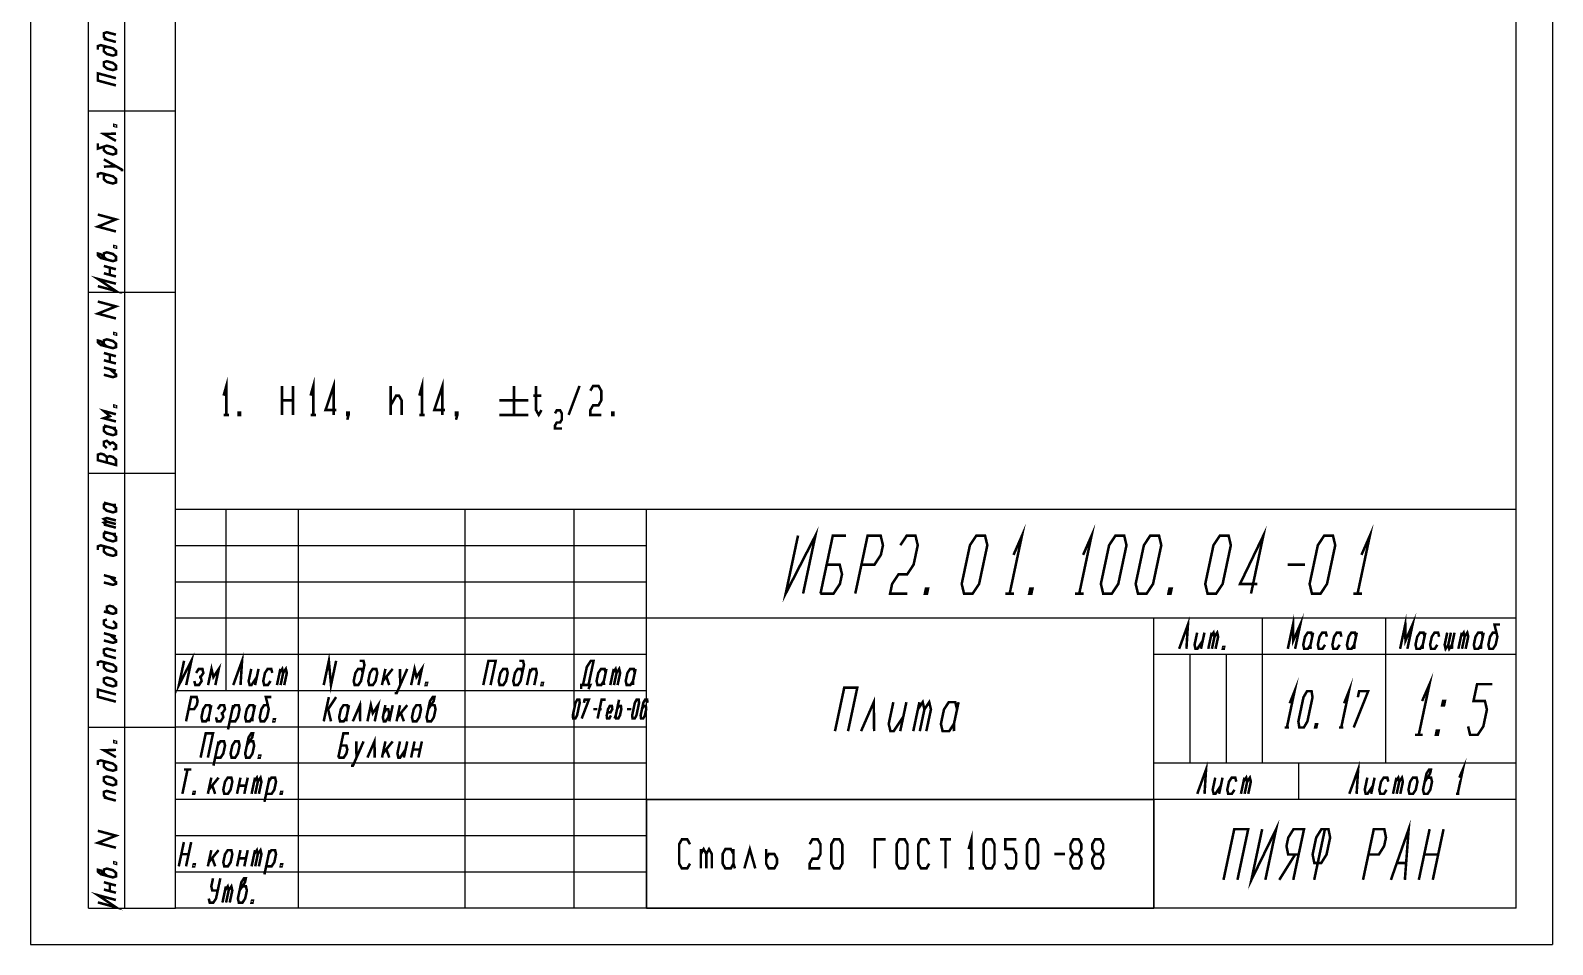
# Model space of a CAD drawing. Header units: millimetres. Extents: x 0 to 210, y 0 to 297.
# Drawn here: x 0 to 210, y 0 to 126.1 of the extents above; entities that cross this region are included whole.
import ezdxf

# ---------------------------------------------------------------- set-up
doc = ezdxf.new("R2010")
doc.units = ezdxf.units.MM
doc.header["$LTSCALE"] = 19.36
doc.layers.get('0').update_dxf_attribs({"linetype": 'CONTINUOUS'})

msp = doc.modelspace()

# ---------------------------------------------------------------- linework, layer by layer
at = {"color": 7, "linetype": 'CONTINUOUS'}
for p, q in [((0, 297), (0, 0)), ((210, 297), (210, 0)), ((20, 5), (20, 292.3498994)), ((205, 5), (205, 292.3498994)), ((8, 5), (8, 150)), ((13, 5), (13, 150)), ((20, 5), (20, 150)), ((8, 115), (20, 115)), ((8, 90), (20, 90)), ((8, 65), (20, 65)), ((205, 60), (20, 60)), ((20, 5), (20, 60)), ((27, 35), (27, 60)), ((37, 5), (37, 60)), ((60, 5), (60, 60)), ((75, 5), (75, 60)), ((85, 5), (85, 60)), ((205, 5), (205, 60)), ((85, 55), (20, 55)), ((85, 50), (20, 50)), ((205, 45), (20, 45)), ((155, 5), (155, 45)), ((170, 25), (170, 45)), ((187, 25), (187, 45)), ((85, 40), (20, 40)), ((205, 40), (155, 40)), ((160, 25), (160, 40)), ((165, 25), (165, 40)), ((85, 35), (20, 35)), ((8, 30), (20, 30)), ((85, 30), (20, 30)), ((85, 25), (20, 25)), ((205, 25), (155, 25)), ((175, 20), (175, 25)), ((205, 20), (20, 20)), ((85.0000018, 19.9999991), (155.0000018, 19.9999991)), ((85.0000018, 19.9999991), (85.0000018, 4.9999991)), ((155.0000018, 19.9999991), (155.0000018, 4.9999991)), ((85, 15), (20, 15)), ((85, 10), (20, 10)), ((8, 5), (20, 5)), ((205, 5), (20, 5)), ((205, 5), (20, 5)), ((85.0000018, 4.9999991), (155.0000018, 4.9999991)), ((0, 0), (210, 0))]:
    msp.add_line(p, q, dxfattribs=at)
at = {"color": 2, "linetype": 'CONTINUOUS', "const_width": 0.35}
for points in [[(10.5440957, 124.8349395), (10.1274277, 125.1965859), (10.1274277, 125.6965811), (10.5440957, 125.8349404), (11.7940942, 125.499999)], [(10.5440957, 123.8349385), (10.1274277, 123.6965791), (10.1274277, 123.196584), (10.5440957, 122.8349375), (11.3774263, 122.6116504), (11.7940942, 122.749999), (11.7940942, 123.2500049), (11.3774263, 123.6116406), (9.7107598, 124.0582256), (9.2940972, 123.919877), (9.2940972, 123.4198711)], [(11.7940942, 124.499998), (10.1274277, 124.946583)], [(11.3774263, 120.6116484), (11.7940942, 120.7499971), (11.7940942, 121.2500029), (11.3774263, 121.6116494), (10.5440957, 121.8349365), (10.1274277, 121.6965771), (10.1274277, 121.196582), (10.5440957, 120.8349355), (11.3774263, 120.6116484)], [(11.7940942, 118.5000029), (9.2940972, 119.169875), (9.2940972, 120.169876), (11.7940942, 119.5000039)], [(11.7940942, 110.854165), (10.1274277, 111.8007451), (11.7940942, 111.854166)], [(11.7940942, 112.9791631), (11.7940942, 112.854167), (11.5857603, 112.9099941), (11.5857603, 113.0349902), (11.7940942, 112.9791631)], [(10.1274277, 110.0507461), (10.1274277, 109.550751), (10.5440957, 109.1891045), (11.3774263, 108.9658174), (11.7940942, 109.104166), (11.7940942, 109.6041719), (11.3774263, 109.9658076), (10.5440957, 110.1891055), (9.2940972, 109.7740381), (9.2940972, 110.5240361)], [(12.6274302, 106.630874), (12.6274302, 106.880877), (10.1274277, 108.3007471)], [(10.1274277, 107.3007461), (11.7940942, 107.354167)], [(10.5440957, 106.1891016), (10.1274277, 106.0507529), (10.1274277, 105.5507471), (10.5440957, 105.1891006), (11.3774263, 104.9658135), (11.7940942, 105.1041621), (11.7940942, 105.604168), (11.3774263, 105.9658145), (9.7107598, 106.4123994), (9.2940972, 106.27404), (9.2940972, 105.7740449)], [(11.7940942, 98.3541689), (9.2940972, 99.024041), (11.7940942, 100.0208301), (9.2940972, 100.6907021)], [(10.5440957, 94.4807725), (9.7107598, 95.2040654), (9.2940972, 95.315709), (9.2940972, 95.0657061), (9.7107598, 94.7040596), (11.3774263, 94.2574746), (11.7940942, 94.395834), (11.7940942, 94.8958291), (11.3774263, 95.2574756), (10.5440957, 95.4807734), (10.1274277, 95.3424141), (10.1274277, 94.8424189)], [(11.7940942, 96.2708291), (11.7940942, 96.145833), (11.5857603, 96.2016602), (11.5857603, 96.3266562), (11.7940942, 96.2708291)], [(10.1274277, 93.592415), (11.7940942, 93.1458301)], [(11.7940942, 92.1458291), (10.1274277, 92.5924141)], [(10.9607637, 92.369127), (10.9607637, 93.3691279)], [(9.2940972, 90.81571), (11.7940942, 90.1458379), (9.2940972, 91.8157109), (11.7940942, 91.1458281)], [(11.7940942, 86.354168), (9.2940972, 87.02404), (11.7940942, 88.0208345), (9.2940972, 88.6907065)], [(11.7940942, 84.2708335), (11.7940942, 84.145832), (11.5857603, 84.2016538), (11.5857603, 84.3266553), (11.7940942, 84.2708335)], [(10.5440957, 82.4807715), (9.7107598, 83.2040591), (9.2940972, 83.315708), (9.2940972, 83.0657051), (9.7107598, 82.7040586), (11.3774263, 82.257479), (11.7940942, 82.395833), (11.7940942, 82.8958335), (11.3774263, 83.25748), (10.5440957, 83.4807725), (10.1274277, 83.3424131), (10.1274277, 82.842418)], [(10.1274277, 81.5924141), (11.7940942, 81.1458345)], [(11.7940942, 80.1458335), (10.1274277, 80.5924131)], [(10.9607637, 80.369126), (10.9607637, 81.369127)], [(10.1274277, 79.5924175), (11.7940942, 79.1458325)], [(10.1274277, 78.5924165), (11.3774263, 78.2574805), (11.7940942, 78.3958345), (11.7940942, 78.645832), (10.9607637, 79.369125)], [(26.6483105, 75.7197354), (27.0233096, 77.0530664), (27.0233096, 73.0530679)], [(38.6483115, 75.7197354), (39.0233105, 77.0530664), (39.0233105, 73.0530679)], [(41.8358086, 73.0530679), (41.8358086, 77.0530664), (40.7108115, 73.7197334), (42.2108184, 73.7197334)], [(53.6483154, 75.7197354), (54.0233145, 77.0530664), (54.0233145, 73.0530679)], [(56.8358125, 73.0530679), (56.8358125, 77.0530664), (55.7108154, 73.7197334), (57.2108115, 73.7197334)], [(34.7108164, 73.0530679), (34.7108164, 77.0530664)], [(36.2108125, 77.0530664), (36.2108125, 73.0530679)], [(49.7108096, 77.0530664), (49.7108096, 73.0530679)], [(49.7108096, 74.3864043), (50.4608184, 75.7197354), (50.8358174, 75.7197354), (51.2108164, 75.0530698), (51.2108164, 73.0530679)], [(66.7108154, 77.0530664), (66.7108154, 73.0530679)], [(69.3774775, 75.7197354), (70.5024854, 75.7197354)], [(69.7524766, 77.0530664), (69.7524766, 73.7197334), (70.1274756, 73.0530679), (70.5024854, 73.7197334)], [(74.2524756, 73.0530679), (75.7524824, 77.0530664)], [(77.2524785, 76.3864009), (77.6274775, 77.0530664), (78.3774756, 77.0530664), (78.7524854, 76.3864009), (78.7524854, 75.0530698), (78.3774756, 74.3864043), (77.6274775, 74.3864043), (77.2524785, 73.7197334), (77.2524785, 73.0530679), (78.7524854, 73.0530679)], [(11.7940942, 72.1458311), (10.1274277, 72.592416), (10.9607637, 72.869124), (10.1274277, 73.592417), (11.7940942, 73.145832)], [(11.7940942, 74.2708345), (11.7940942, 74.145833), (11.5857603, 74.2016548), (11.5857603, 74.3266562), (11.7940942, 74.2708345)], [(28.8983154, 73.0530679), (28.7108105, 73.0530679), (28.7108105, 73.3864033), (28.8983154, 73.3864033), (28.8983154, 73.0530679)], [(34.7108164, 75.0530698), (36.2108125, 75.0530698)], [(43.8983086, 73.0530679), (43.7108145, 73.0530679), (43.7108145, 73.3864033), (43.8983086, 73.3864033), (43.8983086, 73.0530679), (43.7108145, 72.3864023)], [(58.8983125, 73.0530679), (58.7108184, 73.0530679), (58.7108184, 73.3864033), (58.8983125, 73.3864033), (58.8983125, 73.0530679), (58.7108184, 72.3864023)], [(64.7108135, 75.0530698), (68.7108174, 75.0530698)], [(72.3774805, 73.2614019), (72.6118535, 73.6780698), (73.0806104, 73.6780698), (73.3149834, 73.2614019), (73.3149834, 72.4280713), (73.0806104, 72.0114033), (72.6118535, 72.0114033), (72.3774805, 71.5947354), (72.3774805, 71.1780674), (73.3149834, 71.1780674)], [(80.4399756, 73.0530679), (80.2524814, 73.0530679), (80.2524814, 73.3864033), (80.4399756, 73.3864033), (80.4399756, 73.0530679)], [(10.1274277, 71.592415), (11.3774263, 71.257479), (11.7940942, 71.2708315)], [(10.5440957, 71.4807715), (10.1274277, 71.3424175), (10.1274277, 70.842417), (10.5440957, 70.4807705), (11.3774263, 70.257478), (11.7940942, 70.395832), (11.7940942, 70.8958325), (11.3774263, 71.257479)], [(26.6483105, 73.0530679), (27.3983086, 73.0530679)], [(38.6483115, 73.0530679), (39.3983096, 73.0530679)], [(53.6483154, 73.0530679), (54.3983135, 73.0530679)], [(64.7108135, 73.0530679), (68.7108174, 73.0530679)], [(11.3774263, 68.2574814), (11.7940942, 68.3958354), (11.7940942, 68.8958359), (11.3774263, 69.2574771), (10.9607637, 69.119123), (10.5440957, 69.4807695), (10.1274277, 69.3424155), (10.1274277, 68.842415), (10.5440957, 68.4807686)], [(11.7940942, 66.1458359), (11.7940942, 66.895834), (11.3774263, 67.2574805), (10.9607637, 67.369124), (10.5440957, 67.23077), (10.1274277, 67.5924165), (9.7107598, 67.7040601), (9.2940972, 67.5657061), (9.2940972, 66.815708), (11.7940942, 66.1458359)], [(10.5440957, 66.480772), (10.5440957, 67.23077)], [(10.9607637, 68.8691255), (10.9607637, 69.119123)], [(10.1274277, 60.9465796), (11.3774263, 60.6116436), (11.7940942, 60.6250015)], [(10.5440957, 60.834936), (10.1274277, 60.696582), (10.1274277, 60.1965815), (10.5440957, 59.8349351), (11.3774263, 59.6116479), (11.7940942, 59.750002), (11.7940942, 60.2500024), (11.3774263, 60.6116436)], [(10.5440957, 58.334939), (10.1274277, 58.6965801), (10.5440957, 58.8349341), (11.7940942, 58.499998)], [(10.5440957, 57.8349385), (10.1274277, 58.1965796), (10.5440957, 58.334939), (11.7940942, 57.9999976)], [(11.7940942, 57.5000024), (10.1274277, 57.946582)], [(10.1274277, 56.9465811), (11.3774263, 56.611645), (11.7940942, 56.6249976)], [(10.5440957, 56.8349375), (10.1274277, 56.6965835), (10.1274277, 56.196583), (10.5440957, 55.8349365), (11.3774263, 55.611644), (11.7940942, 55.749998), (11.7940942, 56.2499985), (11.3774263, 56.611645)], [(105.9004531, 56.4106372), (104.1999971, 48.4106401), (108.3004512, 56.4106372), (106.5999951, 48.4106401)], [(135.633625, 53.7439697), (136.8004629, 56.4106372), (135.0999961, 48.4106401)], [(145.2336387, 53.7439697), (146.4004551, 56.4106372), (144.7000098, 48.4106401)], [(168.4000039, 48.4106401), (170.1004492, 56.4106372), (166.8834004, 49.7439712), (169.2833984, 49.7439712)], [(183.6336289, 53.7439697), (184.8004453, 56.4106372), (183.1, 48.4106401)], [(10.5440957, 54.8349355), (10.1274277, 54.6965815), (10.1274277, 54.1965811), (10.5440957, 53.8349346), (11.3774263, 53.6116475), (11.7940942, 53.7500015), (11.7940942, 54.250002), (11.3774263, 54.6116431), (9.7107598, 55.058228), (9.2940972, 54.919874), (9.2940972, 54.4198735)], [(109.0000039, 48.4106401), (110.7004492, 56.4106372), (112.5004531, 56.4106372)], [(113.8, 48.4106401), (115.5004453, 56.4106372), (117.3004492, 56.4106372), (117.617043, 55.0773062), (117.3336426, 53.7439697), (116.4502266, 52.4106387), (114.6502227, 52.4106387)], [(120.017041, 55.0773062), (120.900457, 56.4106372), (122.1004453, 56.4106372), (122.4170391, 55.0773062), (121.8502168, 52.4106387), (120.9668223, 51.0773022), (119.7668125, 51.0773022), (118.883418, 49.7439712), (118.5999961, 48.4106401), (120.9999941, 48.4106401)], [(128.8000039, 48.4106401), (128.4834102, 49.7439712), (129.6170332, 55.0773062), (130.5004492, 56.4106372), (131.700459, 56.4106372), (132.0170527, 55.0773062), (130.8834082, 49.7439712), (129.9999922, 48.4106401), (128.8000039, 48.4106401)], [(148.0000098, 48.4106401), (147.683416, 49.7439712), (148.8170391, 55.0773062), (149.7004551, 56.4106372), (150.9004434, 56.4106372), (151.2170371, 55.0773062), (150.0834141, 49.7439712), (149.199998, 48.4106401), (148.0000098, 48.4106401)], [(152.8000059, 48.4106401), (152.4834121, 49.7439712), (153.6170352, 55.0773062), (154.5004512, 56.4106372), (155.7004609, 56.4106372), (156.0170332, 55.0773062), (154.8834102, 49.7439712), (153.9999941, 48.4106401), (152.8000059, 48.4106401)], [(162.399998, 48.4106401), (162.0834043, 49.7439712), (163.2170488, 55.0773062), (164.1004434, 56.4106372), (165.3004531, 56.4106372), (165.6170469, 55.0773062), (164.4834023, 49.7439712), (163.6000078, 48.4106401), (162.399998, 48.4106401)], [(176.8000078, 48.4106401), (176.4834141, 49.7439712), (177.6170371, 55.0773062), (178.5004531, 56.4106372), (179.7004629, 56.4106372), (180.0170352, 55.0773062), (178.8834121, 49.7439712), (177.9999961, 48.4106401), (176.8000078, 48.4106401)], [(109.0000039, 48.4106401), (110.8000078, 48.4106401), (111.6834023, 49.7439712), (111.9668242, 51.0773022), (111.6502305, 52.4106387), (109.8502266, 52.4106387)], [(173.4502285, 52.4106387), (175.8502266, 52.4106387)], [(10.1274277, 50.9465806), (11.7940942, 50.500001)], [(10.1274277, 49.9465796), (11.3774263, 49.6116436), (11.7940942, 49.7499976), (11.7940942, 50.0000005), (10.9607637, 50.7232935)], [(123.7, 48.4106401), (123.3999922, 48.4106401), (123.5417031, 49.0773057), (123.8417109, 49.0773057), (123.7, 48.4106401)], [(134.500002, 48.4106401), (135.6999902, 48.4106401)], [(138.1000098, 48.4106401), (137.800002, 48.4106401), (137.9417129, 49.0773057), (138.2416992, 49.0773057), (138.1000098, 48.4106401)], [(144.0999941, 48.4106401), (145.3000039, 48.4106401)], [(157.2999941, 48.4106401), (157.0000078, 48.4106401), (157.1416973, 49.0773057), (157.4417051, 49.0773057), (157.2999941, 48.4106401)], [(182.5000059, 48.4106401), (183.6999941, 48.4106401)], [(10.1274277, 45.9465811), (11.3774263, 45.611645), (11.7940942, 45.749999), (11.7940942, 46.2499995), (11.3774263, 46.611646), (10.9607637, 46.7232896), (10.5440957, 46.5849355), (10.5440957, 46.0849351), (10.9607637, 45.7232886)], [(10.5440957, 44.8349365), (10.1274277, 44.6965825), (10.1274277, 44.196582), (10.5440957, 43.8349355), (11.3774263, 43.6116458), (11.7940942, 43.7499998), (11.7940942, 44.2500002), (11.3774263, 44.6116467)], [(158.480002, 40.7875784), (159.6945566, 44.1375806), (159.484998, 40.7875784)], [(173.475, 40.7875784), (174.1870566, 44.1375806), (174.2148574, 41.9042449), (175.1920742, 44.1375806), (174.4799961, 40.7875784)], [(188.964998, 40.7875784), (189.6770547, 44.1375806), (189.7048555, 41.9042449), (190.6820723, 44.1375806), (189.9699941, 40.7875784)], [(202.2534492, 43.0209141), (201.7509512, 43.0209141), (201.3810332, 42.4625808), (201.1436738, 41.3459116), (201.2762539, 40.7875784), (201.778752, 40.7875784), (202.1486699, 41.3459116), (202.3860293, 42.4625808), (201.9883105, 44.1375806), (202.7420684, 44.1375806)], [(10.1274277, 42.9465808), (11.7940942, 42.5000012)], [(10.1274277, 41.9465825), (11.3774263, 41.6116465), (11.7940942, 41.7500005), (11.7940942, 42.0000007), (10.9607637, 42.723291)], [(160.9647129, 43.0209141), (160.6086738, 41.3459116), (160.7412539, 40.7875784), (160.9924922, 40.7875784), (161.7323496, 41.9042449)], [(161.969709, 43.0209141), (161.4949902, 40.7875784)], [(162.5000078, 40.7875784), (162.9747051, 43.0209141)], [(162.8560254, 42.4625808), (163.2259648, 43.0209141), (163.3585234, 42.4625808), (163.0025059, 40.7875784)], [(163.3585234, 42.4625808), (163.7284629, 43.0209141), (163.861043, 42.4625808), (163.5050039, 40.7875784)], [(176.8460273, 42.4625808), (176.7134688, 43.0209141), (176.2109492, 43.0209141), (175.8410312, 42.4625808), (175.6036719, 41.3459116), (175.736252, 40.7875784), (176.23875, 40.7875784), (176.608668, 41.3459116)], [(176.964707, 43.0209141), (176.608668, 41.3459116), (176.6156289, 40.7875784)], [(178.856041, 42.4625808), (178.7234609, 43.0209141), (178.2209629, 43.0209141), (177.8510234, 42.4625808), (177.6136855, 41.3459116), (177.7462441, 40.7875784), (178.2487422, 40.7875784), (178.6186816, 41.3459116)], [(180.8660332, 42.4625808), (180.7334531, 43.0209141), (180.2309551, 43.0209141), (179.8610371, 42.4625808), (179.6236777, 41.3459116), (179.7562578, 40.7875784), (180.2587559, 40.7875784), (180.6286738, 41.3459116)], [(182.8760254, 42.4625808), (182.7434668, 43.0209141), (182.2409688, 43.0209141), (181.8710293, 42.4625808), (181.6336699, 41.3459116), (181.76625, 40.7875784), (182.268748, 40.7875784), (182.6386875, 41.3459116)], [(182.9947051, 43.0209141), (182.6386875, 41.3459116), (182.645627, 40.7875784)], [(192.3360254, 42.4625808), (192.2034668, 43.0209141), (191.7009687, 43.0209141), (191.3310293, 42.4625808), (191.0936699, 41.3459116), (191.22625, 40.7875784), (191.728748, 40.7875784), (192.0986875, 41.3459116)], [(192.4547051, 43.0209141), (192.0986875, 41.3459116), (192.105627, 40.7875784)], [(194.3460391, 42.4625808), (194.213459, 43.0209141), (193.7109609, 43.0209141), (193.341043, 42.4625808), (193.1036836, 41.3459116), (193.2362422, 40.7875784), (193.7387402, 40.7875784), (194.1086797, 41.3459116)], [(195.4697148, 43.0209141), (195.1136758, 41.3459116), (195.2462559, 40.7875784), (195.6161738, 41.3459116), (195.7487539, 40.7875784), (196.1186719, 41.3459116), (196.4747109, 43.0209141)], [(195.9722129, 43.0209141), (195.6161738, 41.3459116)], [(197.0050098, 40.7875784), (197.479707, 43.0209141)], [(197.3610273, 42.4625808), (197.7309668, 43.0209141), (197.8635254, 42.4625808), (197.5075078, 40.7875784)], [(197.8635254, 42.4625808), (198.2334648, 43.0209141), (198.3660234, 42.4625808), (198.0100059, 40.7875784)], [(200.3760371, 42.4625808), (200.243457, 43.0209141), (199.740959, 43.0209141), (199.371041, 42.4625808), (199.1336816, 41.3459116), (199.2662402, 40.7875784), (199.7687598, 40.7875784), (200.1386777, 41.3459116)], [(200.4947168, 43.0209141), (200.1386777, 41.3459116), (200.1456172, 40.7875784)], [(10.5440957, 39.834937), (10.1274277, 40.1965808), (10.1274277, 40.6965813), (10.5440957, 40.8349353), (11.7940942, 40.4999993)], [(11.7940942, 39.500001), (10.1274277, 39.9465833)], [(21.1970693, 39.1375784), (20.485002, 35.7875789), (22.2020654, 39.1375784), (21.489998, 35.7875789)], [(27.979998, 35.7875789), (29.1945635, 39.1375784), (28.9850049, 35.7875789)], [(40.4600029, 35.7875789), (41.1720596, 39.1375784), (41.464999, 35.7875789), (42.1770664, 39.1375784)], [(164.6356191, 40.7875784), (164.51, 40.7875784), (164.5693398, 41.0667463), (164.694959, 41.0667463), (164.6356191, 40.7875784)], [(196.1186719, 41.3459116), (196.1256328, 40.7875784)], [(10.5440957, 38.834936), (10.1274277, 38.696582), (10.1274277, 38.1965815), (10.5440957, 37.8349377), (11.3774263, 37.6116453), (11.7940942, 37.7499993), (11.7940942, 38.2499998), (11.3774263, 38.6116462), (9.7107598, 39.0582285), (9.2940972, 38.9198718), (9.2940972, 38.419874)], [(22.6136738, 36.3459121), (22.7462539, 35.7875789), (23.248752, 35.7875789), (23.6186807, 36.3459121), (23.4861006, 36.9042454), (23.8560293, 37.4625786), (23.72346, 38.0209119), (23.2209619, 38.0209119), (22.8510332, 37.4625786)], [(24.5049971, 35.7875789), (24.9797051, 38.0209119), (25.2448545, 36.9042454), (25.9847119, 38.0209119), (25.5100039, 35.7875789)], [(30.464709, 38.0209119), (30.1086807, 36.3459121), (30.24125, 35.7875789), (30.492499, 35.7875789), (31.2323564, 36.9042454)], [(31.4697051, 38.0209119), (30.9949971, 35.7875789)], [(33.3610283, 37.4625786), (33.228459, 38.0209119), (32.7259609, 38.0209119), (32.3560322, 37.4625786), (32.1186729, 36.3459121), (32.2512529, 35.7875789), (32.753751, 35.7875789), (33.1236797, 36.3459121)], [(34.0099961, 35.7875789), (34.4847148, 38.0209119)], [(34.3660352, 37.4625786), (34.7359639, 38.0209119), (34.8685332, 37.4625786), (34.5125049, 35.7875789)], [(34.8685332, 37.4625786), (35.2384619, 38.0209119), (35.3710313, 37.4625786), (35.0150029, 35.7875789)], [(45.8410332, 37.4625786), (45.7084639, 38.0209119), (45.2059551, 38.0209119), (44.8360371, 37.4625786), (44.5986777, 36.3459121), (44.7312471, 35.7875789), (45.2337451, 35.7875789), (45.6036738, 36.3459121), (46.0783818, 38.5792451), (45.9458125, 39.1375784), (45.4433145, 39.1375784)], [(46.6086807, 36.3459121), (46.74125, 35.7875789), (47.243748, 35.7875789), (47.6136768, 36.3459121), (47.8510361, 37.4625786), (47.7184561, 38.0209119), (47.215958, 38.0209119), (46.8460293, 37.4625786), (46.6086807, 36.3459121)], [(48.9747119, 38.0209119), (48.5000039, 35.7875789)], [(48.6186729, 36.3459121), (49.979708, 38.0209119)], [(50.2726475, 34.6709124), (50.5238965, 34.6709124), (51.9897109, 38.0209119)], [(50.9847148, 38.0209119), (51.0125049, 35.7875789)], [(52.519999, 35.7875789), (52.994707, 38.0209119), (53.2598564, 36.9042454), (53.9997139, 38.0209119), (53.5249951, 35.7875789)], [(62.474999, 35.7875789), (63.1870664, 39.1375784), (64.1920625, 39.1375784), (63.4799951, 35.7875789)], [(64.6036816, 36.3459121), (64.736251, 35.7875789), (65.238749, 35.7875789), (65.6086777, 36.3459121), (65.8460371, 37.4625786), (65.713457, 38.0209119), (65.210959, 38.0209119), (64.8410303, 37.4625786), (64.6036816, 36.3459121)], [(67.8560293, 37.4625786), (67.72346, 38.0209119), (67.2209619, 38.0209119), (66.8510332, 37.4625786), (66.6136738, 36.3459121), (66.7462539, 35.7875789), (67.248752, 35.7875789), (67.6186807, 36.3459121), (68.0933887, 38.5792451), (67.9608193, 39.1375784), (67.4583105, 39.1375784)], [(68.5049971, 35.7875789), (68.9797051, 38.0209119)], [(68.8610361, 37.4625786), (69.2309648, 38.0209119), (69.7334629, 38.0209119), (69.8660322, 37.4625786), (69.5100039, 35.7875789)], [(76.231251, 35.7875789), (76.7652988, 38.3000798), (77.3201865, 39.1375784), (77.6970654, 39.1375784), (76.984998, 35.7875789)], [(79.3510293, 37.4625786), (79.21846, 38.0209119), (78.7159619, 38.0209119), (78.3460332, 37.4625786), (78.1086738, 36.3459121), (78.2412539, 35.7875789), (78.743752, 35.7875789), (79.1136807, 36.3459121)], [(79.469709, 38.0209119), (79.1136807, 36.3459121), (79.1206201, 35.7875789)], [(79.9999971, 35.7875789), (80.4747051, 38.0209119)], [(80.3560361, 37.4625786), (80.7259648, 38.0209119), (80.8585342, 37.4625786), (80.5024951, 35.7875789)], [(80.8585342, 37.4625786), (81.2284629, 38.0209119), (81.3610322, 37.4625786), (81.0050039, 35.7875789)], [(83.3710352, 37.4625786), (83.2384551, 38.0209119), (82.735957, 38.0209119), (82.3660283, 37.4625786), (82.1286797, 36.3459121), (82.261249, 35.7875789), (82.7637471, 35.7875789), (83.1336758, 36.3459121)], [(83.4897148, 38.0209119), (83.1336758, 36.3459121), (83.140626, 35.7875789)], [(11.3774263, 35.611646), (11.7940942, 35.75), (11.7940942, 36.2500005), (11.3774263, 36.6116443), (10.5440957, 36.8349368), (10.1274277, 36.6965828), (10.1274277, 36.1965823), (10.5440957, 35.8349358), (11.3774263, 35.611646)], [(23.2348516, 36.9042454), (23.4861006, 36.9042454)], [(49.1142314, 36.9042454), (49.505, 35.7875789)], [(54.6556211, 35.7875789), (54.530002, 35.7875789), (54.5893418, 36.0667468), (54.7149609, 36.0667468), (54.6556211, 35.7875789)], [(70.6406299, 35.7875789), (70.515, 35.7875789), (70.5743398, 36.0667468), (70.699959, 36.0667468), (70.6406299, 35.7875789)], [(75.9869521, 35.2292456), (75.980002, 35.7875789), (77.2362471, 35.7875789), (76.9919482, 35.2292456)], [(173.7397734, 33.2774814), (174.406541, 34.9441479), (173.343752, 29.9441484)], [(181.2397754, 33.2774814), (181.906543, 34.9441479), (180.8437539, 29.9441484)], [(192.0044355, 33.5884758), (193.0253945, 35.9218079), (191.5374941, 28.9218091)], [(198.3479766, 30.0884751), (198.6249961, 28.9218091), (199.675002, 28.9218091), (200.4479883, 30.0884751), (200.9439551, 32.4218071), (200.6669355, 33.5884758), (199.0919375, 33.5884758), (199.5879043, 35.9218079), (201.6878945, 35.9218079)], [(11.7940942, 33.5000005), (9.2940972, 34.1698726), (9.2940972, 35.1698735), (11.7940942, 34.4999988)], [(21.465001, 30.7875793), (22.1770684, 34.1375789), (22.9308154, 34.1375789), (23.0633848, 33.5792456), (22.9447051, 33.0209124), (22.5747871, 32.4625791), (21.8210293, 32.4625791)], [(32.74346, 33.0209124), (32.2409619, 33.0209124), (31.8710332, 32.4625791), (31.6336738, 31.3459126), (31.7662539, 30.7875793), (32.268752, 30.7875793), (32.6386807, 31.3459126), (32.8760293, 32.4625791), (32.4783105, 34.1375789), (33.2320684, 34.1375789)], [(40.4600029, 30.7875793), (41.1720596, 34.1375789)], [(40.8160313, 32.4625791), (41.0672803, 32.4625791), (42.1770664, 34.1375789)], [(44.479998, 30.7875793), (45.4572148, 33.0209124), (45.4850049, 30.7875793)], [(46.490001, 30.7875793), (46.964709, 33.0209124), (47.2298584, 31.9042458), (47.9697051, 33.0209124), (47.4949971, 30.7875793)], [(54.8860303, 32.4625791), (55.6258877, 33.5792456), (55.7445674, 34.1375789), (55.4933184, 34.1375789), (55.1233896, 33.5792456), (54.6486816, 31.3459126), (54.781251, 30.7875793), (55.283749, 30.7875793), (55.6536777, 31.3459126), (55.8910371, 32.4625791), (55.758457, 33.0209124), (55.255959, 33.0209124)], [(74.881248, 31.1709573), (74.8271074, 31.6042917), (75.195543, 33.3376243), (75.4339014, 33.7709561), (75.7264004, 33.7709561), (75.780541, 33.3376243), (75.4121055, 31.6042917), (75.1737471, 31.1709573), (74.881248, 31.1709573)], [(76.0512549, 31.1709573), (77.0426514, 33.7709561), (76.4576426, 33.7709561), (76.3655391, 33.3376243)], [(78.2450029, 31.1709573), (78.7976455, 33.7709561), (79.3826436, 33.7709561)], [(80.5849951, 31.1709573), (80.7502314, 31.6042917), (81.2107705, 33.7709561)], [(83.0712529, 31.1709573), (83.0171123, 31.6042917), (83.3855371, 33.3376243), (83.6238955, 33.7709561), (83.9163945, 33.7709561), (83.9705352, 33.3376243), (83.6021104, 31.6042917), (83.363752, 31.1709573), (83.0712529, 31.1709573)], [(85.140542, 33.3376243), (85.0864014, 33.7709561), (84.7939023, 33.7709561), (84.5555439, 33.3376243), (84.1871084, 31.6042917), (84.241249, 31.1709573), (84.533748, 31.1709573), (84.7721064, 31.6042917), (84.9563242, 32.470958), (84.9021836, 32.9042898), (84.6096846, 32.9042898), (84.3713262, 32.470958)], [(111.0000059, 29.4329788), (112.2753398, 35.4329792), (114.0753438, 35.4329792), (112.8000098, 29.4329788)], [(114.5999922, 29.4329788), (116.3502168, 33.4329773), (116.3999961, 29.4329788)], [(119.0502227, 33.4329773), (118.4125664, 30.4329771), (118.6499902, 29.4329788), (119.100002, 29.4329788), (120.4251152, 31.432978)], [(120.8502266, 33.4329773), (120.0000039, 29.4329788)], [(121.8000078, 29.4329788), (122.6502305, 33.4329773)], [(122.4376641, 32.432979), (123.1002207, 33.4329773), (123.337666, 32.432979), (122.7000098, 29.4329788)], [(123.337666, 32.432979), (124.0002227, 33.4329773), (124.237668, 32.432979), (123.5999902, 29.4329788)], [(127.8376758, 32.432979), (127.6002305, 33.4329773), (126.7002285, 33.4329773), (126.0376719, 32.432979), (125.6125605, 30.4329771), (125.8500059, 29.4329788), (126.7500078, 29.4329788), (127.4125645, 30.4329771)], [(128.0502207, 33.4329773), (127.4125645, 30.4329771), (127.4250039, 29.4329788)], [(175.062502, 29.9441484), (174.9271289, 30.7774817), (175.6356621, 34.1108147), (176.125291, 34.9441479), (176.750293, 34.9441479), (176.8856445, 34.1108147), (176.1771328, 30.7774817), (175.6875039, 29.9441484), (175.062502, 29.9441484)], [(182.5625039, 29.9441484), (184.5627852, 34.9441479), (183.3127813, 34.9441479), (183.1356426, 34.1108147)], [(195.0304453, 33.0051401), (194.7679492, 33.0051401), (194.8919355, 33.5884758), (195.1544316, 33.5884758), (195.0304453, 33.0051401)], [(24.8360283, 32.4625791), (24.703459, 33.0209124), (24.2009609, 33.0209124), (23.8310322, 32.4625791), (23.5936729, 31.3459126), (23.7262529, 30.7875793), (24.228751, 30.7875793), (24.5986797, 31.3459126)], [(24.954708, 33.0209124), (24.5986797, 31.3459126), (24.6056299, 30.7875793)], [(25.6036758, 31.3459126), (25.7362451, 30.7875793), (26.2387539, 30.7875793), (26.6086826, 31.3459126), (26.4761025, 31.9042458), (26.8460312, 32.4625791), (26.7134619, 33.0209124), (26.2109639, 33.0209124), (25.8410352, 32.4625791)], [(26.2248535, 31.9042458), (26.4761025, 31.9042458)], [(27.2576504, 29.6709128), (27.969707, 33.0209124)], [(27.494999, 30.7875793), (28.2487461, 30.7875793), (28.6186748, 31.3459126), (28.8560342, 32.4625791), (28.7234648, 33.0209124), (28.2209561, 33.0209124), (27.8510273, 32.4625791)], [(30.8660371, 32.4625791), (30.733457, 33.0209124), (30.230959, 33.0209124), (29.8610303, 32.4625791), (29.6236816, 31.3459126), (29.756251, 30.7875793), (30.258749, 30.7875793), (30.6286777, 31.3459126)], [(30.9847061, 33.0209124), (30.6286777, 31.3459126), (30.6356279, 30.7875793)], [(41.464999, 30.7875793), (41.0672803, 32.4625791)], [(43.8310303, 32.4625791), (43.6984609, 33.0209124), (43.1959629, 33.0209124), (42.8260342, 32.4625791), (42.5886748, 31.3459126), (42.7212549, 30.7875793), (43.2237529, 30.7875793), (43.5936816, 31.3459126)], [(43.94971, 33.0209124), (43.5936816, 31.3459126), (43.6006211, 30.7875793)], [(48.9747119, 33.0209124), (48.6186729, 31.3459126), (48.7512529, 30.7875793), (49.002502, 30.7875793), (49.3724307, 31.3459126), (49.4910996, 31.9042458), (49.3585303, 32.4625791), (49.1072812, 32.4625791), (48.7373525, 31.9042458)], [(49.979708, 33.0209124), (49.505, 30.7875793)], [(50.9847148, 33.0209124), (50.5099961, 30.7875793)], [(50.6286758, 31.3459126), (51.9897109, 33.0209124)], [(51.1242344, 31.9042458), (51.5150029, 30.7875793)], [(52.6386787, 31.3459126), (52.771248, 30.7875793), (53.2737461, 30.7875793), (53.6436748, 31.3459126), (53.8810342, 32.4625791), (53.7484648, 33.0209124), (53.2459561, 33.0209124), (52.8760273, 32.4625791), (52.6386787, 31.3459126)], [(77.6438271, 32.470958), (78.2288252, 32.470958)], [(78.5213242, 32.470958), (78.8138232, 32.470958)], [(79.5992168, 32.0376235), (80.0379707, 32.0376235), (80.2763184, 32.470958), (80.2221777, 32.9042898), (79.9296787, 32.9042898), (79.6913203, 32.470958), (79.5071025, 31.6042917), (79.5612539, 31.1709573), (79.8537529, 31.1709573), (80.0921113, 31.6042917)], [(80.7502314, 31.6042917), (80.8043721, 31.1709573), (81.0968711, 31.1709573), (81.3352295, 31.6042917), (81.5194473, 32.470958), (81.4653066, 32.9042898), (81.1728076, 32.9042898), (80.9344492, 32.470958)], [(82.3238223, 32.470958), (82.9088203, 32.470958)], [(33.650627, 30.7875793), (33.5249971, 30.7875793), (33.5843369, 31.0667473), (33.7099668, 31.0667473), (33.650627, 30.7875793)], [(173.0312402, 29.9441484), (173.6562422, 29.9441484)], [(177.4062539, 29.9441484), (177.249998, 29.9441484), (177.3385566, 30.3608164), (177.4948125, 30.3608164), (177.4062539, 29.9441484)], [(180.5312422, 29.9441484), (181.1562441, 29.9441484)], [(194.162498, 28.9218091), (193.900002, 28.9218091), (194.0239883, 29.5051421), (194.2864844, 29.5051421), (194.162498, 28.9218091)], [(11.7940942, 27.979166), (11.7940942, 27.8541672), (11.5857603, 27.909989), (11.5857603, 28.0349905), (11.7940942, 27.979166)], [(23.4750039, 25.7875798), (24.1870605, 29.1375793), (25.1920674, 29.1375793), (24.48, 25.7875798)], [(25.2476475, 24.6709133), (25.9597148, 28.0209128)], [(25.4849961, 25.7875798), (26.2387539, 25.7875798), (26.6086826, 26.3459131), (26.8460312, 27.4625796), (26.7134619, 28.0209128), (26.2109639, 28.0209128), (25.8410352, 27.4625796)], [(27.6136787, 26.3459131), (27.746248, 25.7875798), (28.2487461, 25.7875798), (28.6186748, 26.3459131), (28.8560342, 27.4625796), (28.7234648, 28.0209128), (28.2209561, 28.0209128), (27.8510273, 27.4625796), (27.6136787, 26.3459131)], [(29.8610303, 27.4625796), (30.6008877, 28.5792461), (30.7195674, 29.1375793), (30.4683184, 29.1375793), (30.0983896, 28.5792461), (29.6236816, 26.3459131), (29.756251, 25.7875798), (30.258749, 25.7875798), (30.6286777, 26.3459131), (30.8660371, 27.4625796), (30.733457, 28.0209128), (30.230959, 28.0209128)], [(42.4699951, 25.7875798), (43.1820625, 29.1375793), (43.9358096, 29.1375793)], [(42.4699951, 25.7875798), (43.2237529, 25.7875798), (43.5936816, 26.3459131), (43.7123506, 26.9042463), (43.5797813, 27.4625796), (42.8260342, 27.4625796)], [(44.2426494, 24.6709133), (44.4938984, 24.6709133), (45.9597129, 28.0209128)], [(44.9547061, 28.0209128), (44.9824961, 25.7875798)], [(46.490001, 25.7875798), (47.467207, 28.0209128), (47.4949971, 25.7875798)], [(48.9747119, 28.0209128), (48.5000039, 25.7875798)], [(48.6186729, 26.3459131), (49.979708, 28.0209128)], [(50.9847148, 28.0209128), (50.6286758, 26.3459131), (50.7612451, 25.7875798), (51.0125049, 25.7875798), (51.7523516, 26.9042463)], [(51.9897109, 28.0209128), (51.5150029, 25.7875798)], [(52.519999, 25.7875798), (52.994707, 28.0209128)], [(53.9997139, 28.0209128), (53.5249951, 25.7875798)], [(191.012502, 28.9218091), (192.0625078, 28.9218091)], [(10.5440957, 25.189103), (10.1274277, 25.050749), (10.1274277, 24.5507485), (10.5440957, 24.1891021), (11.3774263, 23.9658123), (11.7940942, 24.1041663), (11.7940942, 24.6041667), (11.3774263, 24.9658132), (9.7107598, 25.4123928), (9.2940972, 25.2740388), (9.2940972, 24.7740383)], [(11.7940942, 25.854168), (10.1274277, 26.800748), (11.7940942, 26.8541663)], [(31.640624, 25.7875798), (31.5150049, 25.7875798), (31.574334, 26.0667451), (31.6999639, 26.0667451), (31.640624, 25.7875798)], [(49.1142314, 26.9042463), (49.505, 25.7875798)], [(52.7573584, 26.9042463), (53.7623545, 26.9042463)], [(160.9800098, 20.787579), (162.1945645, 24.1375798), (161.9850059, 20.787579)], [(181.9599961, 20.787579), (183.1745723, 24.1375798), (182.9649922, 20.787579)], [(197.1328418, 23.0209133), (197.6214395, 24.1375798), (196.9093828, 20.787579)], [(11.3774263, 21.9658116), (11.7940942, 22.104167), (11.7940942, 22.6041675), (11.3774263, 22.9658113), (10.5440957, 23.1891038), (10.1274277, 23.0507498), (10.1274277, 22.5507493), (10.5440957, 22.1891028), (11.3774263, 21.9658116)], [(21.6745596, 24.1375798), (20.9625029, 20.787579)], [(21.1720615, 24.1375798), (22.1770684, 24.1375798)], [(24.954708, 23.0209133), (24.48, 20.787579)], [(24.5986797, 21.3459122), (25.9597148, 23.0209133)], [(26.6086826, 21.3459122), (26.741252, 20.787579), (27.24375, 20.787579), (27.6136787, 21.3459122), (27.8510273, 22.4625801), (27.718458, 23.0209133), (27.21596, 23.0209133), (26.8460312, 22.4625801), (26.6086826, 21.3459122)], [(28.4999951, 20.787579), (28.9747139, 23.0209133)], [(29.97971, 23.0209133), (29.505002, 20.787579)], [(30.509998, 20.787579), (30.9847061, 23.0209133)], [(30.8660371, 22.4625801), (31.2359551, 23.0209133), (31.3685352, 22.4625801), (31.0124961, 20.787579)], [(31.3685352, 22.4625801), (31.7384639, 23.0209133), (31.8710332, 22.4625801), (31.5150049, 20.787579)], [(32.2826416, 19.6709125), (32.994709, 23.0209133)], [(32.520001, 20.787579), (33.273748, 20.787579), (33.6436768, 21.3459122), (33.8810361, 22.4625801), (33.7484561, 23.0209133), (33.245958, 23.0209133), (32.8760293, 22.4625801)], [(163.4646992, 23.0209133), (163.1086816, 21.3459122), (163.2412402, 20.787579), (163.4925, 20.787579), (164.2323574, 21.9042468)], [(164.4697168, 23.0209133), (163.994998, 20.787579)], [(166.3610293, 22.4625801), (166.2284492, 23.0209133), (165.7259512, 23.0209133), (165.3560332, 22.4625801), (165.1186738, 21.3459122), (165.2512539, 20.787579), (165.753752, 20.787579), (166.1236699, 21.3459122)], [(167.0100078, 20.787579), (167.4847051, 23.0209133)], [(167.3660254, 22.4625801), (167.7359648, 23.0209133), (167.8685234, 22.4625801), (167.5125059, 20.787579)], [(167.8685234, 22.4625801), (168.2384629, 23.0209133), (168.371043, 22.4625801), (168.0150039, 20.787579)], [(184.444707, 23.0209133), (184.088668, 21.3459122), (184.221248, 20.787579), (184.4725078, 20.787579), (185.2123652, 21.9042468)], [(185.4497031, 23.0209133), (184.9750059, 20.787579)], [(187.3410371, 22.4625801), (187.208457, 23.0209133), (186.705959, 23.0209133), (186.336041, 22.4625801), (186.0986816, 21.3459122), (186.2312402, 20.787579), (186.7337598, 20.787579), (187.1036777, 21.3459122)], [(187.9899941, 20.787579), (188.4647129, 23.0209133)], [(188.3460332, 22.4625801), (188.7159512, 23.0209133), (188.8485313, 22.4625801), (188.4924922, 20.787579)], [(188.8485313, 22.4625801), (189.2184492, 23.0209133), (189.3510293, 22.4625801), (188.9949902, 20.787579)], [(190.1186875, 21.3459122), (190.2512461, 20.787579), (190.7537441, 20.787579), (191.1236836, 21.3459122), (191.361043, 22.4625801), (191.2284629, 23.0209133), (190.7259648, 23.0209133), (190.3560254, 22.4625801), (190.1186875, 21.3459122)], [(192.3660391, 22.4625801), (193.1058965, 23.5792466), (193.2245547, 24.1375798), (192.9733164, 24.1375798), (192.603377, 23.5792466), (192.1286797, 21.3459122), (192.2612598, 20.787579), (192.7637578, 20.787579), (193.1336758, 21.3459122), (193.3710352, 22.4625801), (193.2384551, 23.0209133), (192.735957, 23.0209133)], [(10.5440957, 20.1891035), (10.1274277, 20.5507487), (10.1274277, 21.0507491), (10.5440957, 21.1891031), (11.7940942, 20.8541671)], [(22.595627, 20.787579), (22.4699971, 20.787579), (22.5293369, 21.0667456), (22.6549668, 21.0667456), (22.595627, 20.787579)], [(25.0942275, 21.9042468), (25.4849961, 20.787579)], [(28.7373545, 21.9042468), (29.7423506, 21.9042468)], [(34.655623, 20.787579), (34.5300039, 20.787579), (34.5893437, 21.0667456), (34.7149629, 21.0667456), (34.655623, 20.787579)], [(11.7940942, 19.8541661), (10.1274277, 20.3007484)], [(196.658123, 20.787579), (197.1606211, 20.787579)], [(169.9378984, 15.9218085), (168.449998, 8.9218077), (171.8628984, 15.9218085), (170.374998, 8.9218077)], [(187.699998, 8.9218077), (190.1503984, 15.9218085), (189.624998, 8.9218077)], [(11.7940942, 13.3541665), (9.2940972, 14.0240399), (11.7940942, 15.020833), (9.2940972, 15.6907064)], [(129.4375098, 13.1666656), (129.812498, 14.4999994), (129.812498, 10.4999988)], [(164.599998, 8.9218077), (166.0878984, 15.9218085), (168.0128984, 15.9218085), (166.524998, 8.9218077)], [(174.224998, 8.9218077), (175.7128984, 15.9218085), (174.2691484, 15.9218085), (173.5399043, 14.7551411), (173.2919316, 13.5884751), (173.5251875, 12.4218077), (174.9689375, 12.4218077)], [(178.6003984, 15.9218085), (178.1191484, 15.9218085), (177.3899043, 14.7551411), (176.8939375, 12.4218077), (177.1272148, 11.2551411), (178.0897148, 11.2551411), (178.8189375, 12.4218077), (179.3149043, 14.7551411), (179.0816484, 15.9218085), (178.6003984, 15.9218085), (177.112498, 8.9218077)], [(183.849998, 8.9218077), (185.3378984, 15.9218085), (186.7816484, 15.9218085), (187.0149043, 14.7551411), (186.7669316, 13.5884751), (186.0376875, 12.4218077), (184.5939375, 12.4218077)], [(191.549998, 8.9218077), (193.0378984, 15.9218085)], [(194.9628984, 15.9218085), (193.474998, 8.9218077)], [(20.4600049, 10.7875793), (21.1720615, 14.1375795)], [(20.8160332, 12.4625797), (21.8210293, 12.4625797)], [(22.1770684, 14.1375795), (21.465001, 10.7875793)], [(24.954708, 13.020913), (24.48, 10.7875793)], [(24.5986797, 11.3459132), (25.9597148, 13.020913)], [(26.6086826, 11.3459132), (26.741252, 10.7875793), (27.24375, 10.7875793), (27.6136787, 11.3459132), (27.8510273, 12.4625797), (27.718458, 13.020913), (27.21596, 13.020913), (26.8460312, 12.4625797), (26.6086826, 11.3459132)], [(28.4999951, 10.7875793), (28.9747139, 13.020913)], [(29.97971, 13.020913), (29.505002, 10.7875793)], [(30.509998, 10.7875793), (30.9847061, 13.020913)], [(30.8660371, 12.4625797), (31.2359551, 13.020913), (31.3685352, 12.4625797), (31.0124961, 10.7875793)], [(31.3685352, 12.4625797), (31.7384639, 13.020913), (31.8710332, 12.4625797), (31.5150049, 10.7875793)], [(32.2826416, 9.6709128), (32.994709, 13.020913)], [(32.520001, 10.7875793), (33.273748, 10.7875793), (33.6436768, 11.3459132), (33.8810361, 12.4625797), (33.7484561, 13.020913), (33.245958, 13.020913), (32.8760293, 12.4625797)], [(90.9999971, 13.8333325), (90.624998, 14.4999994), (89.875, 14.4999994), (89.500001, 13.8333325), (89.500001, 11.1666657), (89.875, 10.4999988), (90.624998, 10.4999988), (90.9999971, 11.1666657)], [(92.5000039, 12.4999988), (92.8750029, 13.1666656), (93.250002, 12.4999988), (93.250002, 10.4999988)], [(92.5000039, 10.4999988), (92.5000039, 13.1666656)], [(93.250002, 12.4999988), (93.625001, 13.1666656), (94, 12.4999988), (94, 10.4999988)], [(97.0000029, 12.4999988), (96.6250039, 13.1666656), (95.8750059, 13.1666656), (95.5000068, 12.4999988), (95.5000068, 11.1666657), (95.8750059, 10.4999988), (96.6250039, 10.4999988), (97.0000029, 11.1666657)], [(97.0000029, 13.1666656), (97.0000029, 11.1666657), (97.1874971, 10.4999988)], [(98.499999, 10.4999988), (99.2499971, 13.1666656), (100.0000059, 10.4999988)], [(101.500002, 13.1666656), (101.500002, 11.1666657), (101.875001, 10.4999988), (102.624999, 10.4999988), (102.999998, 11.1666657), (102.999998, 11.8333319), (102.624999, 12.4999988), (101.875001, 12.4999988), (101.500002, 11.8333319)], [(107.4999971, 13.8333325), (107.8750068, 14.4999994), (108.6250049, 14.4999994), (109.0000039, 13.8333325), (109.0000039, 12.4999988), (108.6250049, 11.8333319), (107.8750068, 11.8333319), (107.4999971, 11.1666657), (107.4999971, 10.4999988), (109.0000039, 10.4999988)], [(110.8750098, 10.4999988), (110.5, 11.1666657), (110.5, 13.8333325), (110.8750098, 14.4999994), (111.6250078, 14.4999994), (111.9999961, 13.8333325), (111.9999961, 11.1666657), (111.6250078, 10.4999988), (110.8750098, 10.4999988)], [(116.5000059, 10.4999988), (116.5000059, 14.4999994), (118.000002, 14.4999994)], [(119.8750078, 10.4999988), (119.499998, 11.1666657), (119.499998, 13.8333325), (119.8750078, 14.4999994), (120.6250059, 14.4999994), (120.9999941, 13.8333325), (120.9999941, 11.1666657), (120.6250059, 10.4999988), (119.8750078, 10.4999988)], [(124.0000078, 13.8333325), (123.624998, 14.4999994), (122.875, 14.4999994), (122.5000117, 13.8333325), (122.5000117, 11.1666657), (122.875, 10.4999988), (123.624998, 10.4999988), (124.0000078, 11.1666657)], [(125.5000039, 14.4999994), (127, 14.4999994)], [(126.250002, 14.4999994), (126.250002, 10.4999988)], [(131.874998, 10.4999988), (131.5000098, 11.1666657), (131.5000098, 13.8333325), (131.874998, 14.4999994), (132.6249961, 14.4999994), (133.0000059, 13.8333325), (133.0000059, 11.1666657), (132.6249961, 10.4999988), (131.874998, 10.4999988)], [(134.500002, 11.1666657), (134.8750117, 10.4999988), (135.6250098, 10.4999988), (135.999998, 11.1666657), (135.999998, 12.4999988), (135.6250098, 13.1666656), (134.500002, 13.1666656), (134.500002, 14.4999994), (135.999998, 14.4999994)], [(137.8750039, 10.4999988), (137.4999941, 11.1666657), (137.4999941, 13.8333325), (137.8750039, 14.4999994), (138.625002, 14.4999994), (139.0000117, 13.8333325), (139.0000117, 11.1666657), (138.625002, 10.4999988), (137.8750039, 10.4999988)], [(141.2500059, 12.4999988), (142.750002, 12.4999988)], [(144.6250078, 12.4999988), (144.9999961, 13.1666656), (144.9999961, 13.8333325), (144.6250078, 14.4999994), (143.8750098, 14.4999994), (143.5, 13.8333325), (143.5, 13.1666656), (143.8750098, 12.4999988)], [(143.8750098, 10.4999988), (144.6250078, 10.4999988), (144.9999961, 11.1666657), (144.9999961, 11.8333319), (144.6250078, 12.4999988), (143.8750098, 12.4999988), (143.5, 11.8333319), (143.5, 11.1666657), (143.8750098, 10.4999988)], [(147.625, 12.4999988), (148.0000098, 13.1666656), (148.0000098, 13.8333325), (147.625, 14.4999994), (146.875002, 14.4999994), (146.4999922, 13.8333325), (146.4999922, 13.1666656), (146.875002, 12.4999988)], [(146.875002, 10.4999988), (147.625, 10.4999988), (148.0000098, 11.1666657), (148.0000098, 11.8333319), (147.625, 12.4999988), (146.875002, 12.4999988), (146.4999922, 11.8333319), (146.4999922, 11.1666657), (146.875002, 10.4999988)], [(10.5440957, 9.48077), (9.7107598, 10.204061), (9.2940972, 10.3157065), (9.2940972, 10.0657063), (9.7107598, 9.7040605), (11.3774263, 9.2574789), (11.7940942, 9.3958336), (11.7940942, 9.8958334), (11.3774263, 10.2574785), (10.5440957, 10.4807697), (10.1274277, 10.3424156), (10.1274277, 9.8424152)], [(11.7940942, 11.2708334), (11.7940942, 11.1458333), (11.5857603, 11.2016564), (11.5857603, 11.3266565), (11.7940942, 11.2708334)], [(22.595627, 10.7875793), (22.4699971, 10.7875793), (22.5293369, 11.0667459), (22.6549668, 11.0667459), (22.595627, 10.7875793)], [(25.0942275, 11.9042465), (25.4849961, 10.7875793)], [(28.7373545, 11.9042465), (29.7423506, 11.9042465)], [(34.655623, 10.7875793), (34.5300039, 10.7875793), (34.5893437, 11.0667459), (34.7149629, 11.0667459), (34.655623, 10.7875793)], [(129.4375098, 10.4999988), (130.1875078, 10.4999988)], [(172.299998, 8.9218077), (174.4876875, 12.4218077)], [(188.6772148, 11.2551411), (189.6397148, 11.2551411)], [(192.2939375, 12.4218077), (194.2189375, 12.4218077)], [(10.1274277, 8.5924153), (11.7940942, 8.145833)], [(10.9607637, 7.3691245), (10.9607637, 8.3691241)], [(24.5986797, 6.345913), (24.731249, 5.7875798), (25.2337471, 5.7875798), (25.6036758, 6.345913), (26.1970635, 9.1375793)], [(25.1920674, 9.1375793), (24.954708, 8.0209128), (25.0872773, 7.4625795), (25.8410352, 7.4625795)], [(26.8460312, 7.4625795), (27.21596, 8.0209128), (27.3485293, 7.4625795), (26.992501, 5.7875798)], [(27.3485293, 7.4625795), (27.718458, 8.0209128), (27.8510273, 7.4625795), (27.494999, 5.7875798)], [(28.8560342, 7.4625795), (29.5958916, 8.579246), (29.7145605, 9.1375793), (29.4633115, 9.1375793), (29.0933828, 8.579246), (28.6186748, 6.345913), (28.7512549, 5.7875798), (29.2537529, 5.7875798), (29.6236816, 6.345913), (29.8610303, 7.4625795), (29.7284609, 8.0209128), (29.2259629, 8.0209128)], [(9.2940972, 5.8157062), (11.7940942, 5.1458334), (9.2940972, 6.8157065), (11.7940942, 6.1458331)], [(11.7940942, 7.1458334), (10.1274277, 7.5924156)], [(26.4900029, 5.7875798), (26.9647109, 8.0209128)], [(30.6356279, 5.7875798), (30.509998, 5.7875798), (30.5693379, 6.0667464), (30.6949678, 6.0667464), (30.6356279, 5.7875798)]]:
    msp.add_lwpolyline(points, dxfattribs=at)

doc.saveas('drawing.dxf')
